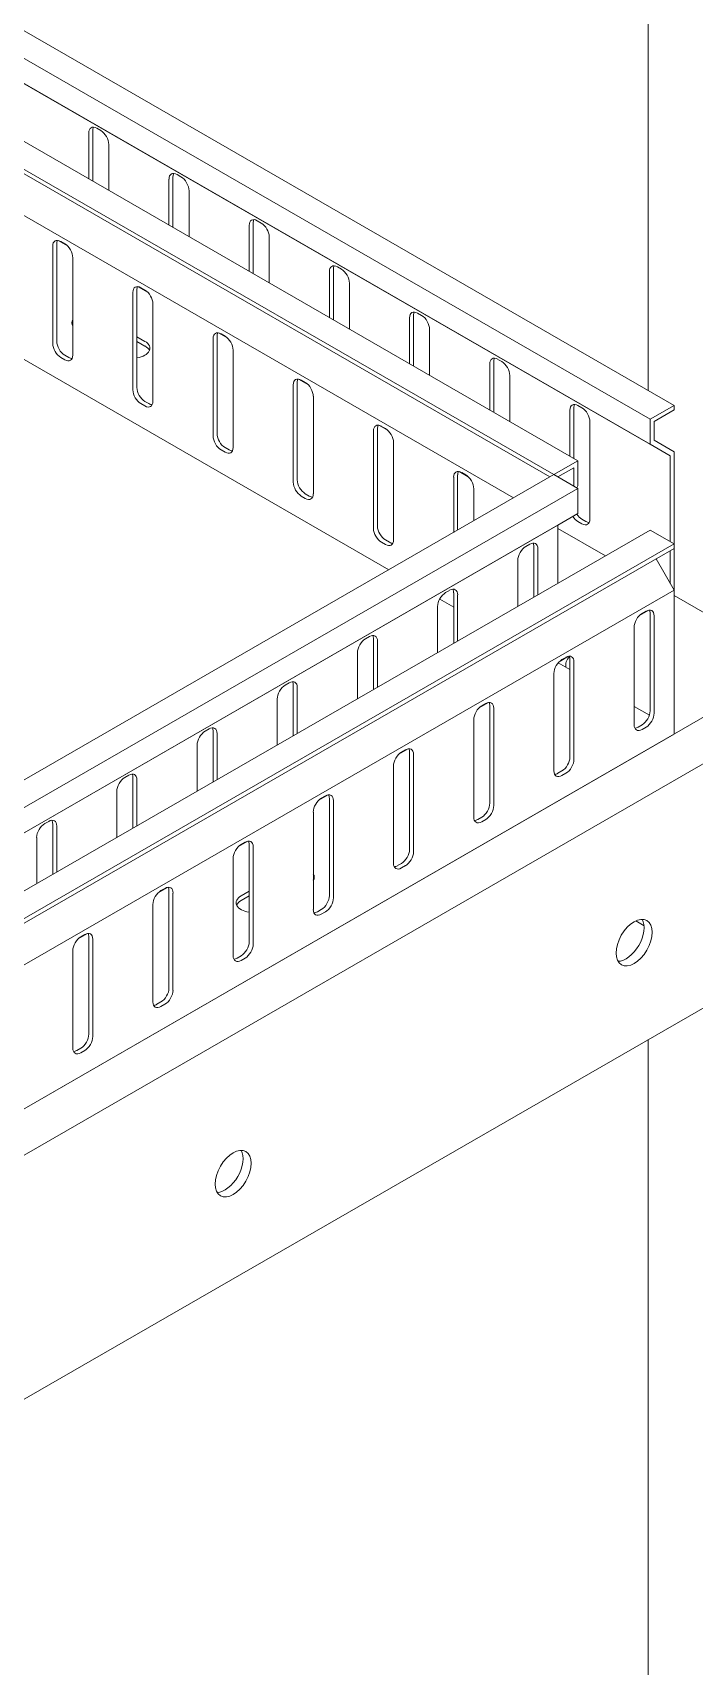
# Model space of a CAD drawing. Header units: millimetres. Extents: x 0 to 8410, y 0 to 5940.
# Drawn here: x 7547.3 to 7664, y 4431.7 to 4719.7 of the extents above; entities that cross this region are included whole.
import ezdxf

# ---------------------------------------------------------------- set-up
doc = ezdxf.new("R2010")
doc.units = ezdxf.units.MM
doc.header["$LTSCALE"] = 10
doc.layers.add('가시적인 것(ISO)', color=3, linetype='Continuous', lineweight=5, true_color=0x00ff00)

msp = doc.modelspace()

# ---------------------------------------------------------------- linework, layer by layer
at = {"layer": '가시적인 것(ISO)'}
for p, q in [((7655.82, 4656.62), (7655.82, 4900.18)), ((7660.41, 4653.98), (7452.52, 4773.7)), ((7656.17, 4651.54), (7452.52, 4768.81)), ((7656.17, 4647.11), (7452.52, 4764.39)), ((7659.7, 4645.06), (7452.52, 4764.37)), ((7643.44, 4644.21), (7452.52, 4754.15)), ((7639.19, 4641.77), (7452.52, 4749.27)), ((7638.48, 4641.36), (7452.52, 4748.45)), ((7632.1, 4637.68), (7452.52, 4741.09)), ((7557.88, 4702.4), (7557.88, 4693.48)), ((7558.58, 4702.81), (7559.29, 4702.4)), ((7557.17, 4693.89), (7557.17, 4701.99)), ((7560.71, 4699.95), (7560.71, 4691.85)), ((7571.31, 4685.74), (7571.31, 4693.85)), ((7572.02, 4694.25), (7572.02, 4685.34)), ((7572.73, 4694.67), (7573.43, 4694.26)), ((7574.85, 4691.81), (7574.85, 4683.71)), ((7585.45, 4677.6), (7585.45, 4685.7)), ((7586.16, 4686.11), (7586.16, 4677.19)), ((7586.87, 4686.52), (7587.58, 4686.12)), ((7551.51, 4682.45), (7551.51, 4665.28)), ((7553.39, 4682.09), (7551.75, 4683.04)), ((7552.22, 4682.86), (7552.93, 4682.45)), ((7588.99, 4683.67), (7588.99, 4675.56)), ((7550.81, 4664.87), (7550.81, 4682.04)), ((7554.34, 4680), (7554.34, 4662.83)), ((7599.6, 4669.46), (7599.6, 4677.56)), ((7600.3, 4677.97), (7600.3, 4669.05)), ((7601.01, 4678.38), (7601.72, 4677.97)), ((7564.95, 4656.73), (7564.95, 4673.89)), ((7565.66, 4674.3), (7565.66, 4657.13)), ((7567.54, 4673.95), (7565.9, 4674.89)), ((7566.36, 4674.72), (7567.07, 4674.31)), ((7603.13, 4675.52), (7603.13, 4667.42)), ((7568.48, 4671.86), (7568.48, 4654.69)), ((7613.74, 4661.31), (7613.74, 4669.42)), ((7614.45, 4669.82), (7614.45, 4660.91)), ((7615.15, 4670.24), (7615.86, 4669.83)), ((7610.09, 4625.01), (7537.02, 4667.09)), ((7565.66, 4666.07), (7567.07, 4665.26)), ((7567.07, 4664.44), (7565.66, 4665.25)), ((7579.09, 4648.58), (7579.09, 4665.75)), ((7579.8, 4666.16), (7579.8, 4648.99)), ((7581.68, 4665.8), (7580.04, 4666.75)), ((7580.5, 4666.57), (7581.21, 4666.16)), ((7617.27, 4667.38), (7617.27, 4659.28)), ((7552.93, 4662.01), (7552.22, 4662.42)), ((7552.93, 4662.83), (7553.63, 4662.42)), ((7582.63, 4663.71), (7582.63, 4646.55)), ((7629.29, 4662.09), (7630, 4661.68)), ((7627.88, 4653.17), (7627.88, 4661.27)), ((7628.59, 4661.68), (7628.59, 4652.76)), ((7631.42, 4659.24), (7631.42, 4651.13)), ((7593.23, 4640.44), (7593.23, 4657.61)), ((7593.94, 4658.01), (7593.94, 4640.85)), ((7595.82, 4657.66), (7594.18, 4658.6)), ((7594.65, 4658.43), (7595.35, 4658.02)), ((7567.07, 4653.87), (7566.36, 4654.28)), ((7567.07, 4654.68), (7567.78, 4654.28)), ((7596.77, 4655.57), (7596.77, 4638.4)), ((7642.73, 4653.53), (7642.73, 4644.62)), ((7643.44, 4653.95), (7644.14, 4653.54)), ((7656.17, 4651.54), (7660.41, 4653.98)), ((7660.41, 4653.98), (7660.41, 4653.17)), ((7642.02, 4645.02), (7642.02, 4653.13)), ((7645.56, 4651.09), (7645.56, 4633.92)), ((7656.17, 4647.11), (7656.17, 4651.54)), ((7660.41, 4653.17), (7656.87, 4651.13)), ((7656.87, 4651.13), (7656.87, 4647.86)), ((7607.37, 4632.29), (7607.37, 4649.46)), ((7608.08, 4649.87), (7608.08, 4632.7)), ((7609.96, 4649.52), (7608.32, 4650.46)), ((7608.79, 4650.28), (7609.5, 4649.88)), ((7656.87, 4647.86), (7660.41, 4645.81)), ((7581.21, 4645.73), (7580.5, 4646.13)), ((7581.21, 4646.54), (7581.92, 4646.13)), ((7610.91, 4647.43), (7610.91, 4630.26)), ((7659.7, 4645.06), (7656.17, 4647.11)), ((7659.7, 4629.96), (7659.7, 4645.06)), ((7660.41, 4645.81), (7660.41, 4629.55)), ((7624.1, 4641.37), (7622.46, 4642.32)), ((7622.93, 4642.14), (7623.64, 4641.73)), ((7639.19, 4641.77), (7643.44, 4644.21)), ((7642.73, 4642.99), (7639.9, 4641.36)), ((7642.73, 4639.73), (7642.73, 4642.99)), ((7643.44, 4644.21), (7643.44, 4639.78)), ((7405.85, 4507.39), (7639.19, 4641.77)), ((7410.09, 4504.95), (7643.44, 4639.32)), ((7621.52, 4631.59), (7621.52, 4641.32)), ((7622.22, 4641.73), (7622.22, 4631.99)), ((7625.05, 4639.28), (7625.05, 4633.62)), ((7643.44, 4639.32), (7639.19, 4641.77)), ((7643.44, 4639.78), (7643.24, 4639.44)), ((7643.44, 4634.9), (7643.44, 4639.32)), ((7595.35, 4637.58), (7594.65, 4637.99)), ((7595.35, 4638.4), (7596.06, 4637.99)), ((7410.09, 4500.52), (7643.44, 4634.9)), ((7639.9, 4632.85), (7643.44, 4634.9)), ((7644.14, 4633.1), (7643.44, 4633.51)), ((7644.14, 4633.92), (7644.85, 4633.51)), ((7406.56, 4498.47), (7639.9, 4632.85)), ((7422.82, 4497.62), (7656.17, 4631.99)), ((7639.9, 4622.63), (7639.9, 4632.85)), ((7648.28, 4627.45), (7639.9, 4632.28)), ((7660.41, 4629.55), (7656.17, 4631.99)), ((7427.06, 4495.18), (7660.41, 4629.55)), ((7427.06, 4494.36), (7660.41, 4628.73)), ((7609.5, 4629.44), (7608.79, 4629.84)), ((7609.5, 4630.25), (7610.2, 4629.84)), ((7634.24, 4629.11), (7634.95, 4629.52)), ((7635.66, 4620.19), (7635.66, 4629.1)), ((7636.37, 4628.7), (7636.37, 4620.59)), ((7659.7, 4622.6), (7659.7, 4628.33)), ((7660.41, 4628.73), (7660.41, 4629.55)), ((7660.41, 4628.73), (7660.41, 4621.38)), ((7632.83, 4618.56), (7632.83, 4626.66)), ((7660.41, 4621.38), (7657.22, 4626.9)), ((7427.06, 4487), (7660.41, 4621.38)), ((7621.52, 4618.43), (7619.06, 4619.84)), ((7620.1, 4620.97), (7620.81, 4621.37)), ((7621.52, 4612.04), (7621.52, 4620.96)), ((7622.22, 4620.55), (7622.22, 4612.45)), ((7660.41, 4596.03), (7660.41, 4621.38)), ((7681.62, 4608.25), (7660.41, 4620.46)), ((7618.69, 4610.41), (7618.69, 4618.52)), ((7655.93, 4617.89), (7654.28, 4616.93)), ((7654.75, 4617.3), (7655.46, 4617.71)), ((7656.17, 4600.13), (7656.17, 4617.29)), ((7656.87, 4616.89), (7656.87, 4599.72)), ((7605.96, 4612.82), (7606.67, 4613.23)), ((7653.34, 4597.68), (7653.34, 4614.85)), ((7604.55, 4602.27), (7604.55, 4610.37)), ((7607.37, 4603.9), (7607.37, 4612.81)), ((7608.08, 4612.41), (7608.08, 4604.3)), ((7405.85, 4449.44), (7681.62, 4608.25)), ((7642.02, 4607.44), (7639.97, 4608.62)), ((7641.79, 4609.74), (7640.13, 4608.79)), ((7640.61, 4609.16), (7641.32, 4609.56)), ((7642.02, 4591.98), (7642.02, 4609.15)), ((7642.73, 4608.74), (7642.73, 4591.57)), ((7591.82, 4604.68), (7592.53, 4605.08)), ((7593.23, 4595.75), (7593.23, 4604.67)), ((7639.19, 4589.54), (7639.19, 4606.71)), ((7590.4, 4594.13), (7590.4, 4602.23)), ((7593.94, 4604.26), (7593.94, 4596.16)), ((7681.62, 4600.07), (7405.85, 4441.27)), ((7626, 4600.65), (7627.64, 4601.6)), ((7626.47, 4601.01), (7627.17, 4601.42)), ((7627.88, 4583.84), (7627.88, 4601.01)), ((7628.59, 4600.6), (7628.59, 4583.43)), ((7656.04, 4599.37), (7653.34, 4600.92)), ((7427.06, 4461.66), (7660.41, 4596.03)), ((7577.68, 4596.53), (7578.38, 4596.94)), ((7579.09, 4587.61), (7579.09, 4596.53)), ((7579.8, 4596.12), (7579.8, 4588.02)), ((7625.05, 4581.39), (7625.05, 4598.56)), ((7654.04, 4597.27), (7654.75, 4597.68)), ((7655.46, 4597.27), (7654.75, 4596.86)), ((7576.26, 4585.98), (7576.26, 4594.08)), ((7611.86, 4592.51), (7613.5, 4593.45)), ((7612.32, 4592.87), (7613.03, 4593.28)), ((7610.91, 4573.25), (7610.91, 4590.42)), ((7613.74, 4575.69), (7613.74, 4592.86)), ((7614.45, 4592.46), (7614.45, 4575.29)), ((7563.53, 4588.39), (7564.24, 4588.8)), ((7564.95, 4579.47), (7564.95, 4588.38)), ((7565.66, 4587.98), (7565.66, 4579.87)), ((7639.9, 4589.13), (7640.61, 4589.53)), ((7641.32, 4589.13), (7640.61, 4588.72)), ((7562.12, 4577.84), (7562.12, 4585.94)), ((7597.72, 4584.36), (7599.36, 4585.31)), ((7598.18, 4584.72), (7598.89, 4585.13)), ((7599.6, 4567.55), (7599.6, 4584.72)), ((7596.77, 4565.11), (7596.77, 4582.28)), ((7600.3, 4584.31), (7600.3, 4567.14)), ((7549.39, 4580.25), (7550.1, 4580.65)), ((7550.81, 4571.32), (7550.81, 4580.24)), ((7551.51, 4579.83), (7551.51, 4571.73)), ((7625.76, 4580.98), (7626.47, 4581.39)), ((7627.17, 4580.98), (7626.47, 4580.57)), ((7547.98, 4569.69), (7547.98, 4577.8)), ((7583.57, 4576.22), (7585.21, 4577.17)), ((7584.04, 4576.58), (7584.75, 4576.99)), ((7585.45, 4559.41), (7585.45, 4576.57)), ((7586.16, 4576.17), (7586.16, 4559)), ((7582.63, 4556.96), (7582.63, 4574.13)), ((7611.62, 4572.84), (7612.32, 4573.24)), ((7613.03, 4572.84), (7612.32, 4572.43)), ((7569.43, 4568.08), (7571.07, 4569.02)), ((7569.9, 4568.44), (7570.61, 4568.84)), ((7571.31, 4551.26), (7571.31, 4568.43)), ((7572.02, 4568.02), (7572.02, 4550.85)), ((7584.04, 4567.53), (7585.45, 4568.35)), ((7585.45, 4567.53), (7584.04, 4566.71)), ((7568.48, 4548.82), (7568.48, 4565.99)), ((7597.48, 4564.69), (7598.18, 4565.1)), ((7598.89, 4564.69), (7598.18, 4564.29)), ((7653.62, 4563.1), (7655.09, 4562.26)), ((7408.85, 4399.95), (7685.03, 4559)), ((7555.29, 4559.93), (7556.93, 4560.88)), ((7555.76, 4560.29), (7556.46, 4560.7)), ((7557.17, 4543.12), (7557.17, 4560.29)), ((7557.88, 4559.88), (7557.88, 4542.71)), ((7554.34, 4540.68), (7554.34, 4557.84)), ((7583.33, 4556.55), (7584.04, 4556.96)), ((7584.75, 4556.55), (7584.04, 4556.14)), ((7569.19, 4548.41), (7569.9, 4548.81)), ((7570.61, 4548.41), (7569.9, 4548)), ((7655.82, 3595.15), (7655.82, 4542.18)), ((7555.05, 4540.26), (7555.76, 4540.67)), ((7556.46, 4540.26), (7555.76, 4539.85))]:
    msp.add_line(p, q, dxfattribs=at)
for centre, major_axis, ratio, start_param, end_param in [((7558.58, 4701.18), (-1, 1.73), 0.578093, 5.499721, 7.070517), ((7559.29, 4701.58), (-1, 1.73), 0.578093, 0.360638, 0.787332), ((7559.29, 4700.77), (1, -1.73), 0.578093, 0.787332, 2.358128), ((7572.73, 4693.03), (-1, 1.73), 0.578093, 5.499721, 7.070517), ((7573.43, 4693.44), (-1, 1.73), 0.578093, 0.360638, 0.787332), ((7573.43, 4692.63), (1, -1.73), 0.578093, 0.787332, 2.358128), ((7586.87, 4684.89), (-1, 1.73), 0.578093, 5.499721, 7.070517), ((7587.58, 4685.3), (-1, 1.73), 0.578093, 0.360638, 0.787332), ((7587.58, 4684.48), (1, -1.73), 0.578093, 0.787332, 2.358128), ((7552.22, 4681.22), (-1, 1.73), 0.578093, 5.499721, 7.070517), ((7552.93, 4681.63), (-1, 1.73), 0.578093, 0.360638, 0.787332), ((7552.93, 4680.82), (1, -1.73), 0.578093, 0.787332, 2.358128), ((7601.01, 4676.74), (-1, 1.73), 0.578093, 5.499721, 7.070517), ((7601.72, 4677.15), (-1, 1.73), 0.578093, 0.360638, 0.787332), ((7601.72, 4676.34), (1, -1.73), 0.578093, 0.787332, 2.358128), ((7566.36, 4673.08), (-1, 1.73), 0.578093, 5.499721, 7.070517), ((7567.07, 4673.49), (-1, 1.73), 0.578093, 0.360638, 0.787332), ((7567.07, 4672.67), (1, -1.73), 0.578093, 0.787332, 2.358128), ((7557.17, 4668.52), (-3, 0), 0.575862, 5.943348, 6.623022), ((7557.17, 4667.7), (-3, 0), 0.575862, 5.943348, 6.044304), ((7615.15, 4668.6), (-1, 1.73), 0.578093, 5.499721, 7.070517), ((7615.86, 4669.01), (-1, 1.73), 0.578093, 0.360638, 0.787332), ((7615.86, 4668.19), (1, -1.73), 0.578093, 0.787332, 2.358128), ((7552.93, 4664.46), (1, -1.73), 0.578093, 3.928925, 5.499721), ((7564.95, 4664.04), (3, 0), 0.575862, 4.95033, 7.068583), ((7580.5, 4664.94), (-1, 1.73), 0.578093, 5.499721, 7.070517), ((7581.21, 4665.34), (-1, 1.73), 0.578093, 0.360638, 0.787332), ((7581.21, 4664.53), (1, -1.73), 0.578093, 0.787332, 2.358128), ((7552.22, 4664.06), (-1, 1.73), 0.578093, 0.787332, 2.358128), ((7552.93, 4663.65), (1, -1.73), 0.578093, 5.499721, 7.070517), ((7553.63, 4664.06), (1, -1.73), 0.578093, 5.499721, 5.922547), ((7564.95, 4663.22), (3, 0), 0.575862, 0.238881, 0.785398), ((7629.29, 4660.46), (-1, 1.73), 0.578093, 5.499721, 7.070517), ((7630, 4660.86), (-1, 1.73), 0.578093, 0.360638, 0.787332), ((7630, 4660.05), (1, -1.73), 0.578093, 0.787332, 2.358128), ((7566.36, 4655.91), (-1, 1.73), 0.578093, 0.787332, 2.358128), ((7567.07, 4656.32), (1, -1.73), 0.578093, 3.928925, 5.499721), ((7594.65, 4656.79), (-1, 1.73), 0.578093, 5.499721, 7.070517), ((7595.35, 4657.2), (-1, 1.73), 0.578093, 0.360638, 0.787332), ((7595.35, 4656.38), (1, -1.73), 0.578093, 0.787332, 2.358128), ((7567.07, 4655.5), (1, -1.73), 0.578093, 5.499721, 7.070517), ((7567.78, 4655.91), (1, -1.73), 0.578093, 5.499721, 5.922547), ((7643.44, 4652.31), (-1, 1.73), 0.578093, 5.499721, 7.070517), ((7644.14, 4652.72), (-1, 1.73), 0.578093, 0.360638, 0.787332), ((7644.14, 4651.91), (1, -1.73), 0.578093, 0.787332, 2.358128), ((7608.79, 4648.65), (-1, 1.73), 0.578093, 5.499721, 7.070517), ((7580.5, 4647.77), (-1, 1.73), 0.578093, 0.787332, 2.358128), ((7581.21, 4648.17), (1, -1.73), 0.578093, 3.928925, 5.499721), ((7609.5, 4649.06), (-1, 1.73), 0.578093, 0.360638, 0.787332), ((7609.5, 4648.24), (1, -1.73), 0.578093, 0.787332, 2.358128), ((7581.21, 4647.36), (1, -1.73), 0.578093, 5.499721, 7.070517), ((7581.92, 4647.77), (1, -1.73), 0.578093, 5.499721, 5.922547), ((7622.93, 4640.5), (-1, 1.73), 0.578093, 5.499721, 7.070517), ((7623.64, 4640.91), (-1, 1.73), 0.578093, 0.360638, 0.787332), ((7594.65, 4639.62), (-1, 1.73), 0.578093, 0.787332, 2.358128), ((7595.35, 4640.03), (1, -1.73), 0.578093, 3.928925, 5.499721), ((7623.64, 4640.1), (1, -1.73), 0.578093, 0.787332, 2.358128), ((7595.35, 4639.22), (1, -1.73), 0.578093, 5.499721, 7.070517), ((7596.06, 4639.62), (1, -1.73), 0.578093, 5.499721, 5.922547), ((7643.44, 4635.14), (-1, 1.73), 0.578093, 1.679805, 2.358128), ((7644.14, 4635.55), (1, -1.73), 0.578093, 4.820025, 5.499721), ((7644.14, 4634.74), (1, -1.73), 0.578093, 5.499721, 7.070517), ((7644.85, 4635.14), (1, -1.73), 0.578093, 5.499721, 5.922547), ((7608.79, 4631.48), (-1, 1.73), 0.578093, 0.787332, 2.358128), ((7609.5, 4631.89), (1, -1.73), 0.578093, 3.928925, 5.499721), ((7609.5, 4631.07), (1, -1.73), 0.578093, 5.499721, 7.070517), ((7610.2, 4631.48), (1, -1.73), 0.578093, 5.499721, 5.922547), ((7634.24, 4627.47), (1, 1.73), 0.578093, 0.783464, 2.354261), ((7634.95, 4627.88), (1, 1.73), 0.578093, 5.495853, 7.06665), ((7634.24, 4628.29), (1, 1.73), 0.578093, 5.495853, 5.922547), ((7620.81, 4619.74), (1, 1.73), 0.578093, 5.495853, 7.06665), ((7620.1, 4619.33), (1, 1.73), 0.578093, 0.783464, 2.354261), ((7620.1, 4620.14), (1, 1.73), 0.578093, 5.495853, 5.922547), ((7654.75, 4615.67), (1, 1.73), 0.578093, 0.783464, 2.354261), ((7655.46, 4616.07), (1, 1.73), 0.578093, 5.495853, 7.06665), ((7654.75, 4616.48), (1, 1.73), 0.578093, 5.495853, 5.922547), ((7606.67, 4611.59), (1, 1.73), 0.578093, 5.495853, 7.06665), ((7605.96, 4612), (1, 1.73), 0.578093, 5.495853, 5.922547), ((7605.96, 4611.19), (1, 1.73), 0.578093, 0.783464, 2.354261), ((7640.61, 4607.52), (1, 1.73), 0.578093, 0.783464, 2.354261), ((7646.27, 4608.25), (-5, 0), 0.575862, 5.762005, 6.423792), ((7641.32, 4607.93), (1, 1.73), 0.578093, 5.495853, 7.06665), ((7640.61, 4608.34), (1, 1.73), 0.578093, 5.495853, 5.922547), ((7591.82, 4603.04), (1, 1.73), 0.578093, 0.783464, 2.354261), ((7592.53, 4603.45), (1, 1.73), 0.578093, 5.495853, 7.06665), ((7591.82, 4603.86), (1, 1.73), 0.578093, 5.495853, 5.922547), ((7627.17, 4599.78), (1, 1.73), 0.578093, 5.495853, 7.06665), ((7626.47, 4599.38), (1, 1.73), 0.578093, 0.783464, 2.354261), ((7626.47, 4600.19), (1, 1.73), 0.578093, 5.495853, 5.922547), ((7654.75, 4599.31), (1, 1.73), 0.578093, 3.925057, 5.495853), ((7655.46, 4598.9), (-1, -1.73), 0.578093, 0.783464, 2.354261), ((7577.68, 4594.9), (1, 1.73), 0.578093, 0.783464, 2.354261), ((7578.38, 4595.31), (1, 1.73), 0.578093, 5.495853, 7.06665), ((7577.68, 4595.71), (1, 1.73), 0.578093, 5.495853, 5.922547), ((7654.75, 4598.5), (-1, -1.73), 0.578093, 5.495853, 7.06665), ((7654.04, 4598.9), (-1, -1.73), 0.578093, 0.360638, 0.783464), ((7613.03, 4591.64), (1, 1.73), 0.578093, 5.495853, 7.06665), ((7612.32, 4592.05), (1, 1.73), 0.578093, 5.495853, 5.922547), ((7612.32, 4591.23), (1, 1.73), 0.578093, 0.783464, 2.354261), ((7640.61, 4591.17), (1, 1.73), 0.578093, 3.925057, 5.495853), ((7641.32, 4590.76), (-1, -1.73), 0.578093, 0.783464, 2.354261), ((7563.53, 4586.75), (1, 1.73), 0.578093, 0.783464, 2.354261), ((7564.24, 4587.16), (1, 1.73), 0.578093, 5.495853, 7.06665), ((7563.53, 4587.57), (1, 1.73), 0.578093, 5.495853, 5.922547), ((7640.61, 4590.35), (-1, -1.73), 0.578093, 5.495853, 7.06665), ((7639.9, 4590.76), (-1, -1.73), 0.578093, 0.360638, 0.783464), ((7598.18, 4583.09), (1, 1.73), 0.578093, 0.783464, 2.354261), ((7598.89, 4583.5), (1, 1.73), 0.578093, 5.495853, 7.06665), ((7598.18, 4583.9), (1, 1.73), 0.578093, 5.495853, 5.922547), ((7626.47, 4583.02), (1, 1.73), 0.578093, 3.925057, 5.495853), ((7627.17, 4582.62), (-1, -1.73), 0.578093, 0.783464, 2.354261), ((7549.39, 4578.61), (1, 1.73), 0.578093, 0.783464, 2.354261), ((7550.1, 4579.02), (1, 1.73), 0.578093, 5.495853, 7.06665), ((7549.39, 4579.42), (1, 1.73), 0.578093, 5.495853, 5.922547), ((7626.47, 4582.21), (-1, -1.73), 0.578093, 5.495853, 7.06665), ((7625.76, 4582.62), (-1, -1.73), 0.578093, 0.360638, 0.783464), ((7584.04, 4574.95), (1, 1.73), 0.578093, 0.783464, 2.354261), ((7584.75, 4575.35), (1, 1.73), 0.578093, 5.495853, 7.06665), ((7584.04, 4575.76), (1, 1.73), 0.578093, 5.495853, 5.922547), ((7612.32, 4574.07), (-1, -1.73), 0.578093, 5.495853, 7.06665), ((7611.62, 4574.47), (-1, -1.73), 0.578093, 0.360638, 0.783464), ((7612.32, 4574.88), (1, 1.73), 0.578093, 3.925057, 5.495853), ((7613.03, 4574.47), (-1, -1.73), 0.578093, 0.783464, 2.354261), ((7593.94, 4570.79), (3, 0), 0.575862, 5.943348, 6.623022), ((7593.94, 4569.97), (3, 0), 0.575862, 0.238881, 0.339837), ((7569.9, 4566.8), (1, 1.73), 0.578093, 0.783464, 2.354261), ((7570.61, 4567.21), (1, 1.73), 0.578093, 5.495853, 7.06665), ((7569.9, 4567.62), (1, 1.73), 0.578093, 5.495853, 5.922547), ((7586.16, 4566.31), (-3, 0), 0.575862, 5.497787, 7.616041), ((7598.18, 4566.74), (1, 1.73), 0.578093, 3.925057, 5.495853), ((7598.89, 4566.33), (-1, -1.73), 0.578093, 0.783464, 2.354261), ((7586.16, 4565.49), (-3, 0), 0.575862, 5.497787, 6.044304), ((7598.18, 4565.92), (-1, -1.73), 0.578093, 5.495853, 7.06665), ((7597.48, 4566.33), (-1, -1.73), 0.578093, 0.360638, 0.783464), ((7651.92, 4560.09), (-2.25, -3.9), 0.578093, 0.319049, 2.822544), ((7555.76, 4558.66), (1, 1.73), 0.578093, 0.783464, 2.354261), ((7556.46, 4559.07), (1, 1.73), 0.578093, 5.495853, 7.06665), ((7555.76, 4559.47), (1, 1.73), 0.578093, 5.495853, 5.922547), ((7584.04, 4558.59), (1, 1.73), 0.578093, 3.925057, 5.495853), ((7584.75, 4558.18), (-1, -1.73), 0.578093, 0.783464, 2.354261), ((7584.04, 4557.78), (-1, -1.73), 0.578093, 5.495853, 7.06665), ((7583.33, 4558.18), (-1, -1.73), 0.578093, 0.360638, 0.783464), ((7569.9, 4550.45), (1, 1.73), 0.578093, 3.925057, 5.495853), ((7570.61, 4550.04), (-1, -1.73), 0.578093, 0.783464, 2.354261), ((7569.9, 4549.63), (-1, -1.73), 0.578093, 5.495853, 7.06665), ((7569.19, 4550.04), (-1, -1.73), 0.578093, 0.360638, 0.783464), ((7555.76, 4542.3), (1, 1.73), 0.578093, 3.925057, 5.495853), ((7556.46, 4541.9), (-1, -1.73), 0.578093, 0.783464, 2.354261), ((7555.76, 4541.49), (-1, -1.73), 0.578093, 5.495853, 7.06665), ((7555.05, 4541.9), (-1, -1.73), 0.578093, 0.360638, 0.783464), ((7581.21, 4519.37), (-2.25, -3.9), 0.578093, 0.319049, 2.822544)]:
    msp.add_ellipse(centre, major_axis=major_axis, ratio=ratio, start_param=start_param, end_param=end_param, dxfattribs=at)
for centre in [(7653.34, 4559.27), (7582.63, 4518.55)]:
    msp.add_ellipse(centre, major_axis=(-2.25, -3.9), ratio=0.578093, dxfattribs=at)

doc.saveas('drawing.dxf')
